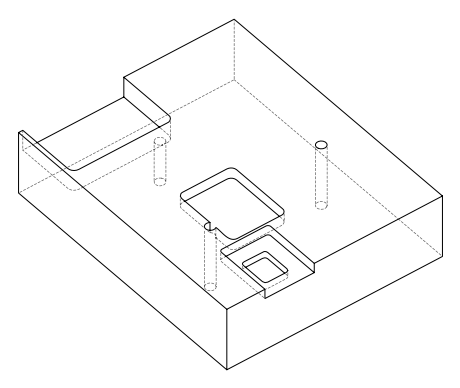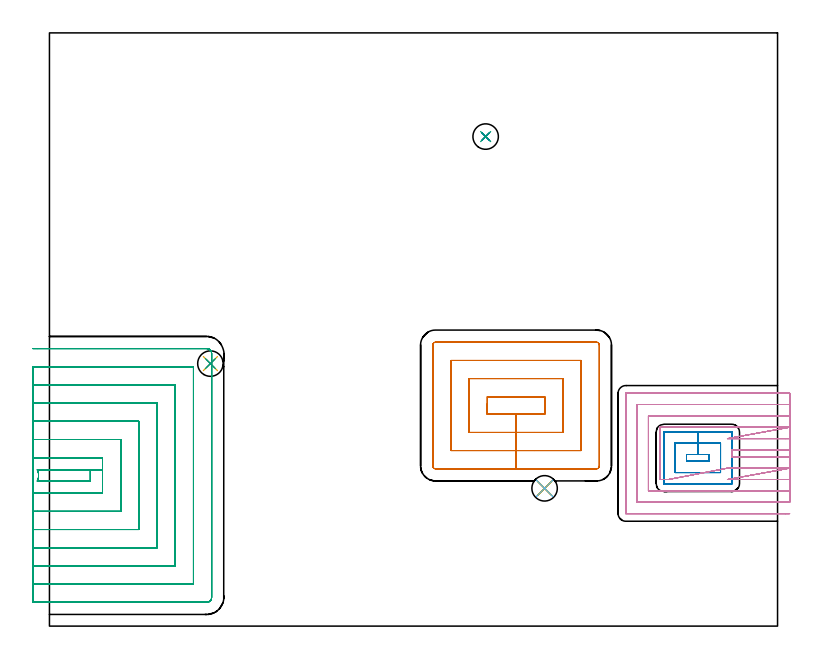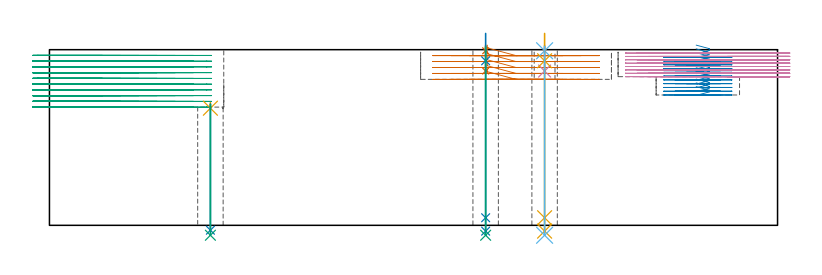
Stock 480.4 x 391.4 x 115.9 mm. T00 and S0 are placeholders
(PLAN: 15 operations, 12 tool changes, 111.1 min)
(1 MILL_RECTANGULAR_POCKET | POCKET_RECTANGULAR_STRAIGHT | NXT0201_012 | Follow Part, ap 4, ae 75% | 10.61 min | 243999 mm3)
(2 MILL_RECTANGULAR_POCKET_1 | POCKET_RECTANGULAR_STRAIGHT_1 | NXT0201_013 | Follow Part, ap 2.5, ae 75% | 8.53 min | 72360 mm3)
(3 MILL_SLOT | SLOT_PARTIAL_RECTANGULAR | NXT0201_012 | Follow Part, ap 4, ae 75% | 62.11 min | 797367 mm3)
(4 MILL_SLOT_1 | SLOT_PARTIAL_RECTANGULAR_1 | NXT0201_013 | Follow Part, ap 2.5, ae 75% | 26.67 min | 124327 mm3)
(5 SPOT_DRILL | STEP1HOLE | NXT0321_9005460120000 | 0.04 min | 31 mm3)
(6 SPOT_DRILL_1 | STEP1HOLE_1 | NXT0321_9005460120000 | 0.03 min | 20 mm3)
(7 SPOT_DRILL_2 | STEP1HOLE_2 | NXT0321_9005460120000 | 0.03 min | 6 mm3)
(8 DRILL_THROUGH_HOLE_INTO_CENTER | STEP1HOLE | NXT0301_065 | 0.34 min | 5412 mm3)
(9 DRILL_TO_ENLARGE_THROUGH_HOLE | STEP1HOLE | UGT0301_291 | 0.36 min | 11841 mm3)
(10 DRILL_BLIND_HOLE_INTO_CENTER | STEP1HOLE_1 | NXT0301_065 | 0.07 min | 926 mm3)
(11 GUN_DRILL_THROUGH_HOLE | STEP1HOLE_1 | UGT0307_007 | 0.63 min | 8064 mm3)
(12 DRILL_TO_ENLARGE_THROUGH_HOLE_1 | STEP1HOLE_1 | UGT0301_291 | 0.5 min | 15965 mm3)
(13 DRILL_BLIND_HOLE_INTO_CENTER_1 | STEP1HOLE_2 | NXT0301_065 | 0.07 min | 887 mm3)
(14 GUN_DRILL_THROUGH_HOLE_1 | STEP1HOLE_2 | UGT0307_007 | 0.63 min | 8159 mm3)
(15 DRILL_TO_ENLARGE_THROUGH_HOLE_2 | STEP1HOLE_2 | UGT0301_291 | 0.5 min | 16548 mm3)
(TOOL NXT0201_012 | ENDMILL 16mm [2P460-1600-NA 1630] | D16 FL38 Z6)
(TOOL NXT0201_013 | ENDMILL 10mm | D10 FL30 Z4)
(TOOL NXT0321_9005460120000 | NC Spot Drill, 142deg, 12mm, Carbide, Uncoated | D12 PA142 FL30 Z2)
(TOOL NXT0301_065 | Carbide Drill 9.4mm [860.1-0940-075A1-MM 2214] | D9.4 PA140 FL98 Z2)
(TOOL UGT0301_291 | Twist Drill 16.8 mm | D16.8 PA118 FL125 Z2)
(TOOL UGT0307_007 | Gun Drill 10 mm | D10 PA130 FL24 Z1)
(OP 1 MILL_RECTANGULAR_POCKET)
G17 G21 G94 G90
T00 M6
G54
G17 G0 G90 X288.9 Y146.676 S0 M3
G43 Z125.9 H1
Z118.9
G94 G1 Y139.8 Z117.058 F250.
X307.85 Z111.98
X319.879 F500.
X326.8
Y151.3
X288.9
Y139.8
X307.85
Y127.8
X319.879
X338.8
Y163.3
X276.9
Y127.8
X307.85
Y115.8
X319.879
X350.8
Y175.3
X264.9
Y115.8
X307.85
Y103.8
X361.
G3 X362.8 Y105.6 R1.8
G1 Y185.5
G3 X361. Y187.3 R1.8
G1 X254.7
G3 X252.9 Y185.5 R1.8
G1 Y105.6
G3 X254.7 Y103.8 R1.8
G1 X307.85
X308.85
G0 X288.9 Y146.676 Z114.98
G1 Y139.8 Z113.138 F250.
X307.85 Z108.06
X319.879 F500.
X326.8
Y151.3
X288.9
Y139.8
X307.85
Y127.8
X319.879
X338.8
Y163.3
X276.9
Y127.8
X307.85
Y115.8
X319.879
X350.8
Y175.3
X264.9
Y115.8
X307.85
Y103.8
X361.
G3 X362.8 Y105.6 R1.8
G1 Y185.5
G3 X361. Y187.3 R1.8
G1 X254.7
G3 X252.9 Y185.5 R1.8
G1 Y105.6
G3 X254.7 Y103.8 R1.8
G1 X307.85
X308.85
G0 X288.9 Y146.676 Z111.06
G1 Y139.8 Z109.218 F250.
X307.85 Z104.14
X319.879 F500.
X326.8
Y151.3
X288.9
Y139.8
X307.85
Y127.8
X319.879
X338.8
Y163.3
X276.9
Y127.8
X307.85
Y115.8
X319.879
X350.8
Y175.3
X264.9
Y115.8
X307.85
Y103.8
X361.
G3 X362.8 Y105.6 R1.8
G1 Y185.5
G3 X361. Y187.3 R1.8
G1 X254.7
G3 X252.9 Y185.5 R1.8
G1 Y105.6
G3 X254.7 Y103.8 R1.8
G1 X307.85
X308.85
G0 X288.9 Y146.676 Z107.14
G1 Y139.8 Z105.298 F250.
X307.85 Z100.22
X319.879 F500.
X326.8
Y151.3
X288.9
Y139.8
X307.85
Y127.8
X319.879
X338.8
Y163.3
X276.9
Y127.8
X307.85
Y115.8
X319.879
X350.8
Y175.3
X264.9
Y115.8
X307.85
Y103.8
X361.
G3 X362.8 Y105.6 R1.8
G1 Y185.5
G3 X361. Y187.3 R1.8
G1 X254.7
G3 X252.9 Y185.5 R1.8
G1 Y105.6
G3 X254.7 Y103.8 R1.8
G1 X307.85
X308.85
G0 X288.9 Y146.676 Z103.22
G1 Y139.8 Z101.378 F250.
X307.85 Z96.3
X319.879 F500.
X326.8
Y151.3
X288.9
Y139.8
X307.85
Y127.8
X319.879
X338.8
Y163.3
X276.9
Y127.8
X307.85
Y115.8
X319.879
X350.8
Y175.3
X264.9
Y115.8
X307.85
Y103.8
X361.
G3 X362.8 Y105.6 R1.8
G1 Y185.5
G3 X361. Y187.3 R1.8
G1 X254.7
G3 X252.9 Y185.5 R1.8
G1 Y105.6
G3 X254.7 Y103.8 R1.8
G1 X307.85
X308.85
G0 Z125.9
M5
M2
(OP 2 MILL_RECTANGULAR_POCKET_1)
G17 G21 G94 G90
T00 M6
G54
G17 G0 G90 X426.705 Y108.8 S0 M3
G43 Z125.9 H0
Z118.9
G94 G1 X435.3 Z116.597 F250.
Y113.2 Z115.418
X427.8 Z113.408
X420.3 F500.
Y108.8
X435.3
Y113.2
X427.8
Y120.7
X412.8
Y101.3
X442.8
Y120.7
X427.8
Y128.2
X405.5
G3 X405.3 Y128. R0.2
G1 Y94.
G3 X405.5 Y93.8 R0.2
G1 X450.1
G3 X450.3 Y94. R0.2
G1 Y128.
G3 X450.1 Y128.2 R0.2
G1 X427.8
X426.8
G0 X426.705 Y108.8 Z116.408
G1 X435.3 Z114.105 F250.
Y113.2 Z112.926
X427.8 Z110.917
X420.3 F500.
Y108.8
X435.3
Y113.2
X427.8
Y120.7
X412.8
Y101.3
X442.8
Y120.7
X427.8
Y128.2
X405.5
G3 X405.3 Y128. R0.2
G1 Y94.
G3 X405.5 Y93.8 R0.2
G1 X450.1
G3 X450.3 Y94. R0.2
G1 Y128.
G3 X450.1 Y128.2 R0.2
G1 X427.8
X426.8
G0 X426.705 Y108.8 Z113.917
G1 X435.3 Z111.614 F250.
Y113.2 Z110.435
X427.8 Z108.425
X420.3 F500.
Y108.8
X435.3
Y113.2
X427.8
Y120.7
X412.8
Y101.3
X442.8
Y120.7
X427.8
Y128.2
X405.5
G3 X405.3 Y128. R0.2
G1 Y94.
G3 X405.5 Y93.8 R0.2
G1 X450.1
G3 X450.3 Y94. R0.2
G1 Y128.
G3 X450.1 Y128.2 R0.2
G1 X427.8
X426.8
G0 X426.705 Y108.8 Z111.425
G1 X435.3 Z109.122 F250.
Y113.2 Z107.943
X427.8 Z105.933
X420.3 F500.
Y108.8
X435.3
Y113.2
X427.8
Y120.7
X412.8
Y101.3
X442.8
Y120.7
X427.8
Y128.2
X405.5
G3 X405.3 Y128. R0.2
G1 Y94.
G3 X405.5 Y93.8 R0.2
G1 X450.1
G3 X450.3 Y94. R0.2
G1 Y128.
G3 X450.1 Y128.2 R0.2
G1 X427.8
X426.8
G0 X426.705 Y108.8 Z108.933
G1 X435.3 Z106.63 F250.
Y113.2 Z105.451
X427.8 Z103.442
X420.3 F500.
Y108.8
X435.3
Y113.2
X427.8
Y120.7
X412.8
Y101.3
X442.8
Y120.7
X427.8
Y128.2
X405.5
G3 X405.3 Y128. R0.2
G1 Y94.
G3 X405.5 Y93.8 R0.2
G1 X450.1
G3 X450.3 Y94. R0.2
G1 Y128.
G3 X450.1 Y128.2 R0.2
G1 X427.8
X426.8
G0 X426.705 Y108.8 Z106.442
G1 X435.3 Z104.139 F250.
Y113.2 Z102.96
X427.8 Z100.95
X420.3 F500.
Y108.8
X435.3
Y113.2
X427.8
Y120.7
X412.8
Y101.3
X442.8
Y120.7
X427.8
Y128.2
X405.5
G3 X405.3 Y128. R0.2
G1 Y94.
G3 X405.5 Y93.8 R0.2
G1 X450.1
G3 X450.3 Y94. R0.2
G1 Y128.
G3 X450.1 Y128.2 R0.2
G1 X427.8
X426.8
G0 X426.705 Y108.8 Z103.95
G1 X435.3 Z101.647 F250.
Y113.2 Z100.468
X427.8 Z98.458
X420.3 F500.
Y108.8
X435.3
Y113.2
X427.8
Y120.7
X412.8
Y101.3
X442.8
Y120.7
X427.8
Y128.2
X405.5
G3 X405.3 Y128. R0.2
G1 Y94.
G3 X405.5 Y93.8 R0.2
G1 X450.1
G3 X450.3 Y94. R0.2
G1 Y128.
G3 X450.1 Y128.2 R0.2
G1 X427.8
X426.8
G0 X426.705 Y108.8 Z101.458
G1 X435.3 Z99.155 F250.
Y113.2 Z97.976
X427.8 Z95.967
X420.3 F500.
Y108.8
X435.3
Y113.2
X427.8
Y120.7
X412.8
Y101.3
X442.8
Y120.7
X427.8
Y128.2
X405.5
G3 X405.3 Y128. R0.2
G1 Y94.
G3 X405.5 Y93.8 R0.2
G1 X450.1
G3 X450.3 Y94. R0.2
G1 Y128.
G3 X450.1 Y128.2 R0.2
G1 X427.8
X426.8
G0 X426.705 Y108.8 Z98.967
G1 X435.3 Z96.664 F250.
Y113.2 Z95.485
X427.8 Z93.475
X420.3 F500.
Y108.8
X435.3
Y113.2
X427.8
Y120.7
X412.8
Y101.3
X442.8
Y120.7
X427.8
Y128.2
X405.5
G3 X405.3 Y128. R0.2
G1 Y94.
G3 X405.5 Y93.8 R0.2
G1 X450.1
G3 X450.3 Y94. R0.2
G1 Y128.
G3 X450.1 Y128.2 R0.2
G1 X427.8
X426.8
G0 X426.705 Y108.8 Z96.475
G1 X435.3 Z94.172 F250.
Y113.2 Z92.993
X427.8 Z90.983
X420.3 F500.
Y108.8
X435.3
Y113.2
X427.8
Y120.7
X412.8
Y101.3
X442.8
Y120.7
X427.8
Y128.2
X405.5
G3 X405.3 Y128. R0.2
G1 Y94.
G3 X405.5 Y93.8 R0.2
G1 X450.1
G3 X450.3 Y94. R0.2
G1 Y128.
G3 X450.1 Y128.2 R0.2
G1 X427.8
X426.8
G0 X426.705 Y108.8 Z93.983
G1 X435.3 Z91.68 F250.
Y113.2 Z90.501
X427.8 Z88.492
X420.3 F500.
Y108.8
X435.3
Y113.2
X427.8
Y120.7
X412.8
Y101.3
X442.8
Y120.7
X427.8
Y128.2
X405.5
G3 X405.3 Y128. R0.2
G1 Y94.
G3 X405.5 Y93.8 R0.2
G1 X450.1
G3 X450.3 Y94. R0.2
G1 Y128.
G3 X450.1 Y128.2 R0.2
G1 X427.8
X426.8
G0 X426.705 Y108.8 Z91.492
G1 X435.3 Z89.189 F250.
Y113.2 Z88.01
X427.8 Z86.
X420.3 F500.
Y108.8
X435.3
Y113.2
X427.8
Y120.7
X412.8
Y101.3
X442.8
Y120.7
X427.8
Y128.2
X405.5
G3 X405.3 Y128. R0.2
G1 Y94.
G3 X405.5 Y93.8 R0.2
G1 X450.1
G3 X450.3 Y94. R0.2
G1 Y128.
G3 X450.1 Y128.2 R0.2
G1 X427.8
X426.8
G0 Z125.9
M5
M2
(OP 3 MILL_SLOT)
G17 G21 G94 G90
T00 M6
G54
G17 G0 G90 X-11. Y87.7 S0 M3
G43 Z125.9 H1
Z112.11
G94 G1 X-8. F250.
X35. F500.
Y103.1
X27.
Y95.7
X-8.
G3 X-8. Y103.1 R8.
G1 X27.
X35.
Y111.1
X-8.
X-11. F250.
Y75.7
X-8.
X47. F500.
Y123.1
X-8.
X-11. F250.
Y63.7
X-8.
X59. F500.
Y135.1
X-8.
X-11. F250.
Y51.7
X-8.
X71. F500.
Y147.1
X-8.
X-11. F250.
Y39.7
X-8.
X83. F500.
Y159.1
X-8.
X-11. F250.
Y27.7
X-8.
X95. F500.
Y171.1
X-8.
X-11. F250.
Y15.7
X-8.
X103.8 F500.
G3 X107. Y18.9 R3.2
G1 Y179.9
G3 X103.8 Y183.1 R3.2
G1 X-8.
X-11. F250.
G0 Y87.7 Z108.32
G1 X-8.
X35. F500.
Y103.1
X27.
Y95.7
X-8.
G3 X-8. Y103.1 R8.
G1 X27.
X35.
Y111.1
X-8.
X-11. F250.
Y75.7
X-8.
X47. F500.
Y123.1
X-8.
X-11. F250.
Y63.7
X-8.
X59. F500.
Y135.1
X-8.
X-11. F250.
Y51.7
X-8.
X71. F500.
Y147.1
X-8.
X-11. F250.
Y39.7
X-8.
X83. F500.
Y159.1
X-8.
X-11. F250.
Y27.7
X-8.
X95. F500.
Y171.1
X-8.
X-11. F250.
Y15.7
X-8.
X103.8 F500.
G3 X107. Y18.9 R3.2
G1 Y179.9
G3 X103.8 Y183.1 R3.2
G1 X-8.
X-11. F250.
G0 Y87.7 Z104.53
G1 X-8.
X35. F500.
Y103.1
X27.
Y95.7
X-8.
G3 X-8. Y103.1 R8.
G1 X27.
X35.
Y111.1
X-8.
X-11. F250.
Y75.7
X-8.
X47. F500.
Y123.1
X-8.
X-11. F250.
Y63.7
X-8.
X59. F500.
Y135.1
X-8.
X-11. F250.
Y51.7
X-8.
X71. F500.
Y147.1
X-8.
X-11. F250.
Y39.7
X-8.
X83. F500.
Y159.1
X-8.
X-11. F250.
Y27.7
X-8.
X95. F500.
Y171.1
X-8.
X-11. F250.
Y15.7
X-8.
X103.8 F500.
G3 X107. Y18.9 R3.2
G1 Y179.9
G3 X103.8 Y183.1 R3.2
G1 X-8.
X-11. F250.
G0 Y87.7 Z100.74
G1 X-8.
X35. F500.
Y103.1
X27.
Y95.7
X-8.
G3 X-8. Y103.1 R8.
G1 X27.
X35.
Y111.1
X-8.
X-11. F250.
Y75.7
X-8.
X47. F500.
Y123.1
X-8.
X-11. F250.
Y63.7
X-8.
X59. F500.
Y135.1
X-8.
X-11. F250.
Y51.7
X-8.
X71. F500.
Y147.1
X-8.
X-11. F250.
Y39.7
X-8.
X83. F500.
Y159.1
X-8.
X-11. F250.
Y27.7
X-8.
X95. F500.
Y171.1
X-8.
X-11. F250.
Y15.7
X-8.
X103.8 F500.
G3 X107. Y18.9 R3.2
G1 Y179.9
G3 X103.8 Y183.1 R3.2
G1 X-8.
X-11. F250.
G0 Y87.7 Z96.95
G1 X-8.
X35. F500.
Y103.1
X27.
Y95.7
X-8.
G3 X-8. Y103.1 R8.
G1 X27.
X35.
Y111.1
X-8.
X-11. F250.
Y75.7
X-8.
X47. F500.
Y123.1
X-8.
X-11. F250.
Y63.7
X-8.
X59. F500.
Y135.1
X-8.
X-11. F250.
Y51.7
X-8.
X71. F500.
Y147.1
X-8.
X-11. F250.
Y39.7
X-8.
X83. F500.
Y159.1
X-8.
X-11. F250.
Y27.7
X-8.
X95. F500.
Y171.1
X-8.
X-11. F250.
Y15.7
X-8.
X103.8 F500.
G3 X107. Y18.9 R3.2
G1 Y179.9
G3 X103.8 Y183.1 R3.2
G1 X-8.
X-11. F250.
G0 Y87.7 Z93.16
G1 X-8.
X35. F500.
Y103.1
X27.
Y95.7
X-8.
G3 X-8. Y103.1 R8.
G1 X27.
X35.
Y111.1
X-8.
X-11. F250.
Y75.7
X-8.
X47. F500.
Y123.1
X-8.
X-11. F250.
Y63.7
X-8.
X59. F500.
Y135.1
X-8.
X-11. F250.
Y51.7
X-8.
X71. F500.
Y147.1
X-8.
X-11. F250.
Y39.7
X-8.
X83. F500.
Y159.1
X-8.
X-11. F250.
Y27.7
X-8.
X95. F500.
Y171.1
X-8.
X-11. F250.
Y15.7
X-8.
X103.8 F500.
G3 X107. Y18.9 R3.2
G1 Y179.9
G3 X103.8 Y183.1 R3.2
G1 X-8.
X-11. F250.
G0 Y87.7 Z89.37
G1 X-8.
X35. F500.
Y103.1
X27.
Y95.7
X-8.
G3 X-8. Y103.1 R8.
G1 X27.
X35.
Y111.1
X-8.
X-11. F250.
Y75.7
X-8.
X47. F500.
Y123.1
X-8.
X-11. F250.
Y63.7
X-8.
X59. F500.
Y135.1
X-8.
X-11. F250.
Y51.7
X-8.
X71. F500.
Y147.1
X-8.
X-11. F250.
Y39.7
X-8.
X83. F500.
Y159.1
X-8.
X-11. F250.
Y27.7
X-8.
X95. F500.
Y171.1
X-8.
X-11. F250.
Y15.7
X-8.
X103.8 F500.
G3 X107. Y18.9 R3.2
G1 Y179.9
G3 X103.8 Y183.1 R3.2
G1 X-8.
X-11. F250.
G0 Y87.7 Z85.58
G1 X-8.
X35. F500.
Y103.1
X27.
Y95.7
X-8.
G3 X-8. Y103.1 R8.
G1 X27.
X35.
Y111.1
X-8.
X-11. F250.
Y75.7
X-8.
X47. F500.
Y123.1
X-8.
X-11. F250.
Y63.7
X-8.
X59. F500.
Y135.1
X-8.
X-11. F250.
Y51.7
X-8.
X71. F500.
Y147.1
X-8.
X-11. F250.
Y39.7
X-8.
X83. F500.
Y159.1
X-8.
X-11. F250.
Y27.7
X-8.
X95. F500.
Y171.1
X-8.
X-11. F250.
Y15.7
X-8.
X103.8 F500.
G3 X107. Y18.9 R3.2
G1 Y179.9
G3 X103.8 Y183.1 R3.2
G1 X-8.
X-11. F250.
G0 Y87.7 Z81.79
G1 X-8.
X35. F500.
Y103.1
X27.
Y95.7
X-8.
G3 X-8. Y103.1 R8.
G1 X27.
X35.
Y111.1
X-8.
X-11. F250.
Y75.7
X-8.
X47. F500.
Y123.1
X-8.
X-11. F250.
Y63.7
X-8.
X59. F500.
Y135.1
X-8.
X-11. F250.
Y51.7
X-8.
X71. F500.
Y147.1
X-8.
X-11. F250.
Y39.7
X-8.
X83. F500.
Y159.1
X-8.
X-11. F250.
Y27.7
X-8.
X95. F500.
Y171.1
X-8.
X-11. F250.
Y15.7
X-8.
X103.8 F500.
G3 X107. Y18.9 R3.2
G1 Y179.9
G3 X103.8 Y183.1 R3.2
G1 X-8.
X-11. F250.
G0 Y87.7 Z78.
G1 X-8.
X35. F500.
Y103.1
X27.
Y95.7
X-8.
G3 X-8. Y103.1 R8.
G1 X27.
X35.
Y111.1
X-8.
X-11. F250.
Y75.7
X-8.
X47. F500.
Y123.1
X-8.
X-11. F250.
Y63.7
X-8.
X59. F500.
Y135.1
X-8.
X-11. F250.
Y51.7
X-8.
X71. F500.
Y147.1
X-8.
X-11. F250.
Y39.7
X-8.
X83. F500.
Y159.1
X-8.
X-11. F250.
Y27.7
X-8.
X95. F500.
Y171.1
X-8.
X-11. F250.
Y15.7
X-8.
X103.8 F500.
G3 X107. Y18.9 R3.2
G1 Y179.9
G3 X103.8 Y183.1 R3.2
G1 X-8.
X-11. F250.
G0 Z125.9
M5
M2
(OP 4 MILL_SLOT_1)
G17 G21 G94 G90
T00 M6
G54
G17 G0 G90 X488.4 Y116.2 S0 M3
G43 Z125.9 H0
Z113.675
G94 G1 X485.4 F250.
X450.3 F500.
Y111.7
X485.4
X488.4 F250.
Y123.7
X485.4
X450.3 F500.
X447.3 F250.
X488.4 Y131.2 F500.
X485.4 F250.
X402.7 F500.
Y96.7
X405.3
X408.3 F250.
X447.3 Y104.2 F500.
X450.3 F250.
X485.4 F500.
X488.4 F250.
X447.3 Y96.7 F500.
X450.3 F250.
X485.4 F500.
X488.4 F250.
Y138.7
X485.4
X395.2 F500.
Y89.2
X485.4
X488.4 F250.
Y146.2
X485.4
X387.7 F500.
Y81.7
X485.4
X488.4 F250.
Y153.7
X485.4
X380.3 F500.
X380.245 Y153.695
X380.205 Y153.655
X380.2 Y153.6
Y74.3
X380.205 Y74.245
X380.245 Y74.205
X380.3 Y74.2
X485.4
X488.4 F250.
G0 Y116.2 Z111.45
G1 X485.4
X450.3 F500.
Y111.7
X485.4
X488.4 F250.
Y123.7
X485.4
X450.3 F500.
X447.3 F250.
X488.4 Y131.2 F500.
X485.4 F250.
X402.7 F500.
Y96.7
X405.3
X408.3 F250.
X447.3 Y104.2 F500.
X450.3 F250.
X485.4 F500.
X488.4 F250.
X447.3 Y96.7 F500.
X450.3 F250.
X485.4 F500.
X488.4 F250.
Y138.7
X485.4
X395.2 F500.
Y89.2
X485.4
X488.4 F250.
Y146.2
X485.4
X387.7 F500.
Y81.7
X485.4
X488.4 F250.
Y153.7
X485.4
X380.3 F500.
X380.245 Y153.695
X380.205 Y153.655
X380.2 Y153.6
Y74.3
X380.205 Y74.245
X380.245 Y74.205
X380.3 Y74.2
X485.4
X488.4 F250.
G0 Y116.2 Z109.225
G1 X485.4
X450.3 F500.
Y111.7
X485.4
X488.4 F250.
Y123.7
X485.4
X450.3 F500.
X447.3 F250.
X488.4 Y131.2 F500.
X485.4 F250.
X402.7 F500.
Y96.7
X405.3
X408.3 F250.
X447.3 Y104.2 F500.
X450.3 F250.
X485.4 F500.
X488.4 F250.
X447.3 Y96.7 F500.
X450.3 F250.
X485.4 F500.
X488.4 F250.
Y138.7
X485.4
X395.2 F500.
Y89.2
X485.4
X488.4 F250.
Y146.2
X485.4
X387.7 F500.
Y81.7
X485.4
X488.4 F250.
Y153.7
X485.4
X380.3 F500.
X380.245 Y153.695
X380.205 Y153.655
X380.2 Y153.6
Y74.3
X380.205 Y74.245
X380.245 Y74.205
X380.3 Y74.2
X485.4
X488.4 F250.
G0 Y116.2 Z107.
G1 X485.4
X450.3 F500.
Y111.7
X485.4
X488.4 F250.
Y123.7
X485.4
X450.3 F500.
X447.3 F250.
X488.4 Y131.2 F500.
X485.4 F250.
X402.7 F500.
Y96.7
X405.3
X408.3 F250.
X447.3 Y104.2 F500.
X450.3 F250.
X485.4 F500.
X488.4 F250.
X447.3 Y96.7 F500.
X450.3 F250.
X485.4 F500.
X488.4 F250.
Y138.7
X485.4
X395.2 F500.
Y89.2
X485.4
X488.4 F250.
Y146.2
X485.4
X387.7 F500.
Y81.7
X485.4
X488.4 F250.
Y153.7
X485.4
X380.3 F500.
X380.245 Y153.695
X380.205 Y153.655
X380.2 Y153.6
Y74.3
X380.205 Y74.245
X380.245 Y74.205
X380.3 Y74.2
X485.4
X488.4 F250.
G0 Y116.2 Z104.775
G1 X485.4
X450.3 F500.
Y111.7
X485.4
X488.4 F250.
Y123.7
X485.4
X450.3 F500.
X447.3 F250.
X488.4 Y131.2 F500.
X485.4 F250.
X402.7 F500.
Y96.7
X405.3
X408.3 F250.
X447.3 Y104.2 F500.
X450.3 F250.
X485.4 F500.
X488.4 F250.
X447.3 Y96.7 F500.
X450.3 F250.
X485.4 F500.
X488.4 F250.
Y138.7
X485.4
X395.2 F500.
Y89.2
X485.4
X488.4 F250.
Y146.2
X485.4
X387.7 F500.
Y81.7
X485.4
X488.4 F250.
Y153.7
X485.4
X380.3 F500.
X380.245 Y153.695
X380.205 Y153.655
X380.2 Y153.6
Y74.3
X380.205 Y74.245
X380.245 Y74.205
X380.3 Y74.2
X485.4
X488.4 F250.
G0 Y116.2 Z102.55
G1 X485.4
X450.3 F500.
Y111.7
X485.4
X488.4 F250.
Y123.7
X485.4
X450.3 F500.
X447.3 F250.
X488.4 Y131.2 F500.
X485.4 F250.
X402.7 F500.
Y96.7
X405.3
X408.3 F250.
X447.3 Y104.2 F500.
X450.3 F250.
X485.4 F500.
X488.4 F250.
X447.3 Y96.7 F500.
X450.3 F250.
X485.4 F500.
X488.4 F250.
Y138.7
X485.4
X395.2 F500.
Y89.2
X485.4
X488.4 F250.
Y146.2
X485.4
X387.7 F500.
Y81.7
X485.4
X488.4 F250.
Y153.7
X485.4
X380.3 F500.
X380.245 Y153.695
X380.205 Y153.655
X380.2 Y153.6
Y74.3
X380.205 Y74.245
X380.245 Y74.205
X380.3 Y74.2
X485.4
X488.4 F250.
G0 Y116.2 Z100.325
G1 X485.4
X450.3 F500.
Y111.7
X485.4
X488.4 F250.
Y123.7
X485.4
X450.3 F500.
X447.3 F250.
X488.4 Y131.2 F500.
X485.4 F250.
X402.7 F500.
Y96.7
X405.3
X408.3 F250.
X447.3 Y104.2 F500.
X450.3 F250.
X485.4 F500.
X488.4 F250.
X447.3 Y96.7 F500.
X450.3 F250.
X485.4 F500.
X488.4 F250.
Y138.7
X485.4
X395.2 F500.
Y89.2
X485.4
X488.4 F250.
Y146.2
X485.4
X387.7 F500.
Y81.7
X485.4
X488.4 F250.
Y153.7
X485.4
X380.3 F500.
X380.245 Y153.695
X380.205 Y153.655
X380.2 Y153.6
Y74.3
X380.205 Y74.245
X380.245 Y74.205
X380.3 Y74.2
X485.4
X488.4 F250.
G0 Y116.2 Z98.1
G1 X485.4
X450.3 F500.
Y111.7
X485.4
X488.4 F250.
Y123.7
X485.4
X450.3 F500.
X447.3 F250.
X488.4 Y131.2 F500.
X485.4 F250.
X402.7 F500.
Y96.7
X405.3
X408.3 F250.
X447.3 Y104.2 F500.
X450.3 F250.
X485.4 F500.
X488.4 F250.
X447.3 Y96.7 F500.
X450.3 F250.
X485.4 F500.
X488.4 F250.
Y138.7
X485.4
X395.2 F500.
Y89.2
X485.4
X488.4 F250.
Y146.2
X485.4
X387.7 F500.
Y81.7
X485.4
X488.4 F250.
Y153.7
X485.4
X380.3 F500.
X380.245 Y153.695
X380.205 Y153.655
X380.2 Y153.6
Y74.3
X380.205 Y74.245
X380.245 Y74.205
X380.3 Y74.2
X485.4
X488.4 F250.
G0 Z125.9
M5
M2
(OP 5 SPOT_DRILL)
G17 G21 G94 G90
T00 M6
G54
G17 G0 G90 X106.2 Y173.2 S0 M3
G43 Z125.9 H0
G94 G81 G98 Z77.277 F250. R81.
G80
M5
M2
(OP 6 SPOT_DRILL_1)
G17 G21 G94 G90
T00 M6
G54
G17 G0 G90 X326.7 Y90.9 S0 M3
G43 Z125.9 H0
G94 G81 G98 Z115.177 F250. R118.9
G80
M5
M2
(OP 7 SPOT_DRILL_2)
G17 G21 G94 G90
T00 M6
G54
G17 G0 G90 X287.8 Y323. S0 M3
G43 Z125.9 H0
G94 G81 G98 Z115.177 F250. R118.9
G80
M5
M2
(OP 8 DRILL_THROUGH_HOLE_INTO_CENTER)
G17 G21 G94 G90
T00 M6
G54
G17 G0 G90 X106.2 Y173.2 S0 M3
G43 Z125.9 H1
G94 G73 G98 Z-3.211 F250. Q9.023 R80.
G80
M5
M2
(OP 9 DRILL_TO_ENLARGE_THROUGH_HOLE)
G17 G21 G94 G90
T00 M6
G54
G17 G0 G90 X106.2 Y173.2 S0 M3
G43 Z125.9 H0
G94 G73 G98 Z-6.547 F250. Q14.091 R80.
G80
M5
M2
(OP 10 DRILL_BLIND_HOLE_INTO_CENTER)
G17 G21 G94 G90
T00 M6
G54
G17 G0 G90 X326.7 Y90.9 S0 M3
G43 Z125.9 H1
G94 G81 G98 Z101.8 F250. R117.9
G80
M5
M2
(OP 11 GUN_DRILL_THROUGH_HOLE)
G17 G21 G94 G90
T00 M6
G54
G17 G0 G90 X326.7 Y90.9 M8
G43 Z126.61 H0
S716 M3
G94 G1 Z108.568 F125. M26
G4 X.084
Z5. F250.
G4 X.084
Z-3.832 F125.
G4 X.084
M5
M9
G0 Z126.61
M2
(OP 12 DRILL_TO_ENLARGE_THROUGH_HOLE_1)
G17 G21 G94 G90
T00 M6
G54
G17 G0 G90 X326.7 Y90.9 S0 M3
G43 Z125.9 H0
G94 G73 G98 Z-6.547 F250. Q15.306 R117.9
G80
M5
M2
(OP 13 DRILL_BLIND_HOLE_INTO_CENTER_1)
G17 G21 G94 G90
T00 M6
G54
G17 G0 G90 X287.8 Y323. S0 M3
G43 Z125.9 H1
G94 G81 G98 Z101.8 F250. R117.9
G80
M5
M2
(OP 14 GUN_DRILL_THROUGH_HOLE_1)
G17 G21 G94 G90
T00 M6
G54
G17 G0 G90 X287.8 Y323. M8
G43 Z126.61 H0
S716 M3
G94 G1 Z108.568 F125. M26
G4 X.084
Z5. F250.
G4 X.084
Z-3.832 F125.
G4 X.084
M5
M9
G0 Z126.61
M2
(OP 15 DRILL_TO_ENLARGE_THROUGH_HOLE_2)
G17 G21 G94 G90
T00 M6
G54
G17 G0 G90 X287.8 Y323. S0 M3
G43 Z125.9 H0
G94 G73 G98 Z-6.547 F250. Q15.306 R117.9
G80
M5
M2
